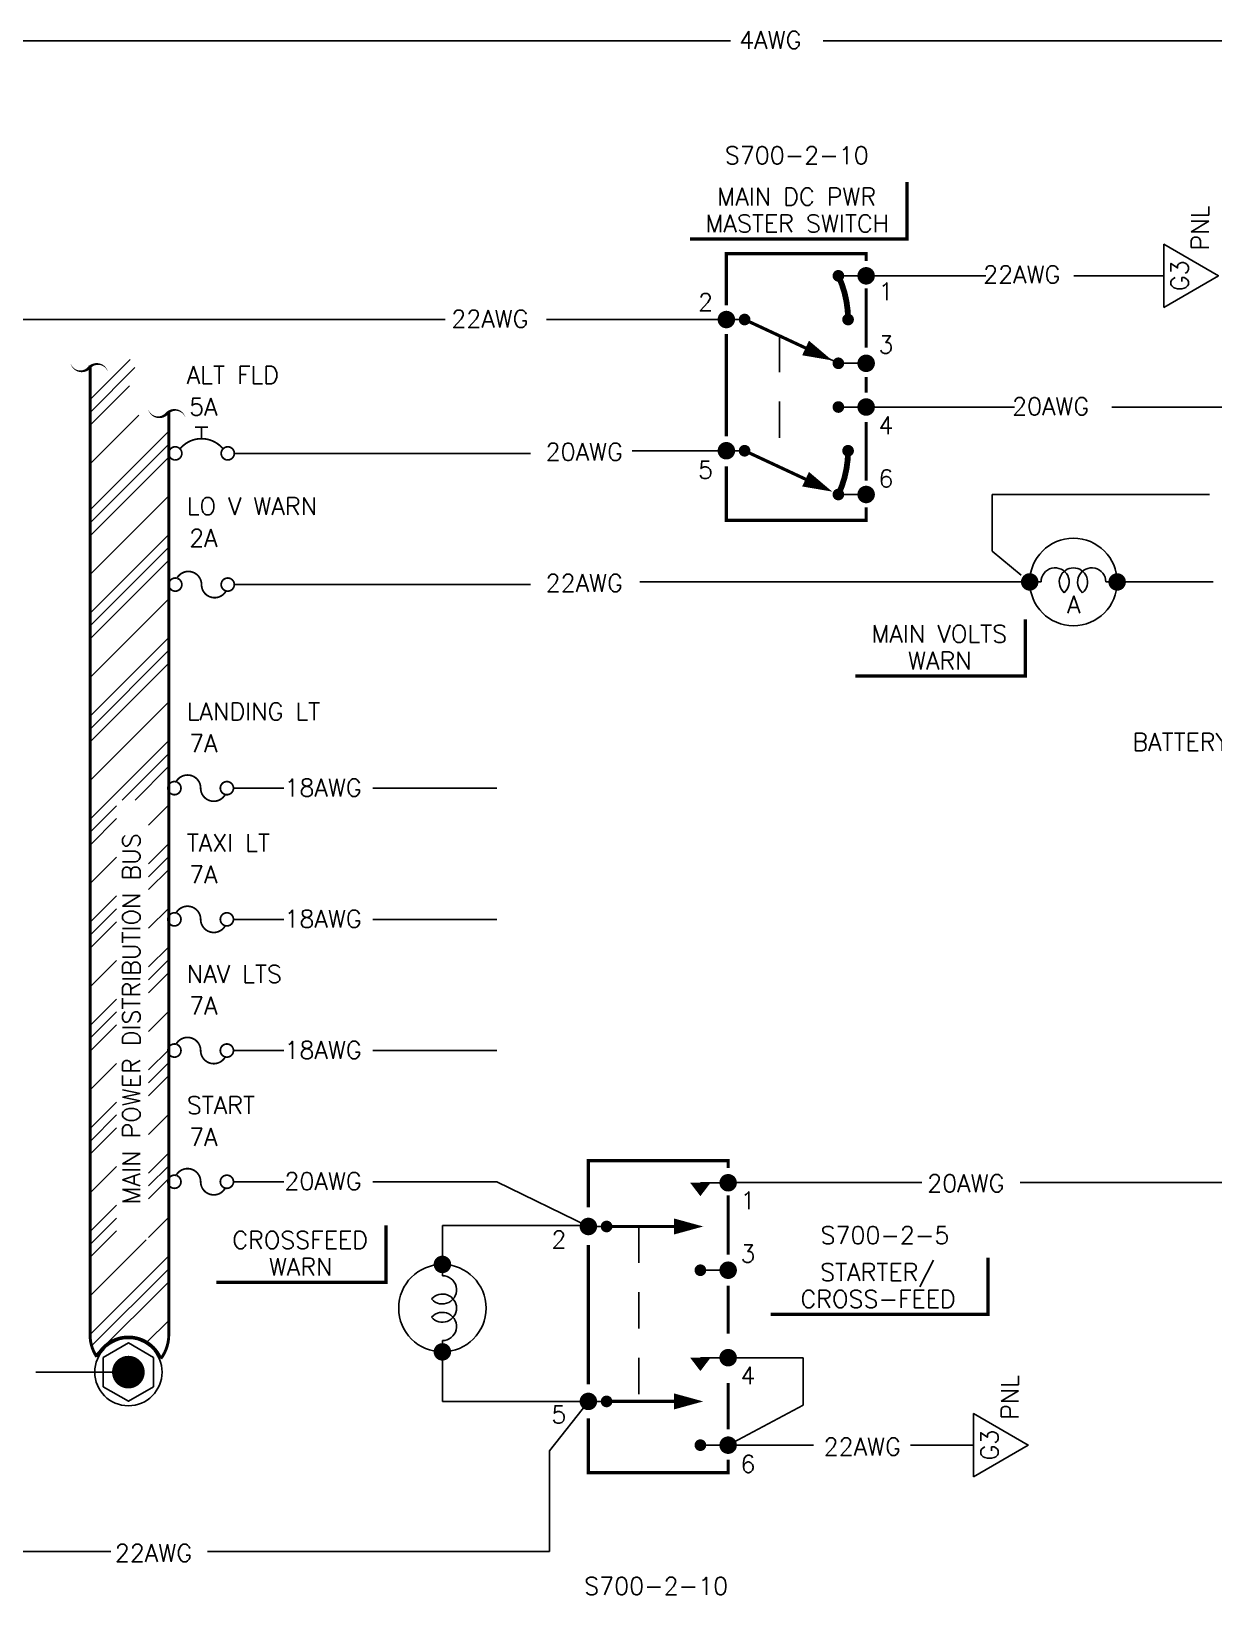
# Model space of a CAD drawing. Extents: x 1 to 15, y -1.3 to 8.4.
# Drawn here: x 4.81 to 8.86, y 2.36 to 7.72 of the extents above; entities that cross this region are included whole.
import ezdxf
from ezdxf.enums import TextEntityAlignment as Align

# ---------------------------------------------------------------- set-up
doc = ezdxf.new("R2010")
doc.units = 0
doc.header["$LTSCALE"] = 0.5
doc.header["$MEASUREMENT"] = 0
doc.linetypes.add('HIDDEN', pattern=[0.375, 0.25, -0.125])
doc.layers.get('0').update_dxf_attribs({"linetype": 'CONTINUOUS'})
doc.styles.get("Standard").update_dxf_attribs({"font": 'ROMANS.shx'})

# ---------------------------------------------------------------- blocks, each defined once
blk = doc.blocks.new('LAMP')
for p, q in [((0, 0), (0.03877701951980583, 0)), ((0.2612229804801958, 0), (0.3000000000000007, 0))]:
    blk.add_line(p, q)
for points in [[(-0.01499999999999968, 0, 0.03, 0.03, 1), (0.01499999999999968, 0, 0.03, 0.03, 1)], [(0.285000000000001, 0, 0.03, 0.03, 1), (0.3150000000000004, 0, 0.03, 0.03, 1)]]:
    blk.add_lwpolyline(points, format="xyseb", close=True)
blk.add_circle((0.1500000000000004, 0), 0.15)
for centre, start, end in [((0.08719172867000857, 0), 180, 49.56020690844326), ((0.1500000000000004, 0), 130.4397930915567, 49.56020690844189), ((0.212808271329993, 0), 130.4397930915589, 0)]:
    blk.add_arc(centre, 0.04841470915020239, start, end)
blk = doc.blocks.new('CUTOFF')
at = {"color": 7}
blk.add_lwpolyline([(-0.1278728342885813, -0.02914608058412682, 0, 0.02, -0.591879645207404), (0, 0, 0.02, 0, 0.591879645207404), (0.1278728342885955, 0.02914608058414103, 0, 0, 0.591879645207404)], format="xyseb", dxfattribs=at)
blk = doc.blocks.new('G3')
blk.add_lwpolyline([(-0.1081406414737565, 0), (3.552713678800501e-15, -0.1873050853956357), (0.1081406414737565, 0)], close=True)
blk.add_text('G3', height=0.06).set_placement((0.0003153238489126409, -0.08411461235873219), align=Align.CENTER)
at = {"color": 7}
blk.add_text('PNL', height=0.06, dxfattribs=at).set_placement((0.08662204258197725, -0.1538676987564243))
blk = doc.blocks.new('FUSE')
blk.add_lwpolyline([(0.1404259733037172, -0.03625724772812688, 0.01, 0.01, -729.2147678623838), (0.1406250000000036, -0.03630921887069505, 0.01, 0.01, -0.7745966692415445), (0, 0, 0.01, 0.01, 0.7745966692414826), (-0.1406250000000036, 0.03630921887069505, 0.01, 0.01, 55.55771820439573), (-0.1380376597728556, 0.03554085559310494, 0.01, 0.01, 55.55771820439573)], format="xyseb")
blk = doc.blocks.new('CB')
for points in [[(-0.1875, 0.1499999999999986, 0.01, 0.01, 0), (-0.1125000000000007, 0.1499999999999986, 0.01, 0.01, 0)], [(-0.1500000000000021, 0.08409902576697448, 0.01, 0.01, 0), (-0.1500000000000021, 0.1499999999999986, 0.01, 0.01, 0)], [(-0.3047399613886519, -0.03719923071831133, 0.01, 0.01, 273.9696988207883), (-0.3052825490245326, -0.0371260646420204, 0.01, 0.01, 273.9696988207883)], [(-0.02704903082498689, 0.02597306164975421, 0.01, 0.01, 0.4727572666355321), (-0.2729509691754153, 0.02597306164926749, 0.01, 0.01, 0.4727572666355321)], [(-0.005842398127015258, -0.03704208935961262, 0.01, 0.01, 692.0208592420624), (-0.006056408857205042, -0.03700770070883053, 0.01, 0.01, 692.0208592420624)]]:
    blk.add_lwpolyline(points, format="xyseb")

msp = doc.modelspace()

# ---------------------------------------------------------------- linework, layer by layer
at = {"color": 7}
for p, q in [((4.359513748405552, 7.691096162940395), (7.205929545390466, 7.691096162940395)), ((7.523949177140649, 7.691096162940395), (13.69392320015747, 7.691096162940395)), ((8.081899990311816, 6.884787589783135), (7.692441936810352, 6.884787589783135)), ((8.692659345018633, 6.884787589783135), (8.383938954017209, 6.884787589783135)), ((6.226629846743682, 6.734826565335394), (3.559846863473988, 6.734826565335394)), ((7.191742296465845, 6.734826565335394), (6.574973802950629, 6.734826565335394)), ((7.689975708689742, 6.434787589783133), (8.180325095380196, 6.434787589783133)), ((8.514629339594263, 6.434787589783133), (9.784532391486591, 6.434787589783133)), ((6.519488255811387, 6.27580831731534), (5.502164940373261, 6.27580831731534)), ((8.849452507332797, 6.134787589783135), (8.103703328128608, 6.134787589783135)), ((8.103703328128608, 6.134787589783135), (8.103703328128608, 5.939961239381381)), ((8.203433989894085, 5.85854183984287), (8.103703328128608, 5.939961239381381)), ((6.519488255811387, 5.825808317315337), (5.502164940373261, 5.825808317315337)), ((8.2324828410768, 5.834826565335396), (6.895044412422669, 5.834826565335396)), ((8.2324828410768, 5.834826565335396), (8.00092549779108, 5.834826565335395)), ((8.861806990636397, 5.834826565335396), (8.532482841076801, 5.834826565335396)), ((5.67308168480344, 5.127614075220032), (5.499214178878132, 5.127614075220032)), ((6.404579560362352, 5.127614075220032), (5.979177750081474, 5.127614075220032)), ((5.67308168480344, 4.677614075220033), (5.499214178878132, 4.677614075220033)), ((6.404579560362352, 4.677614075220032), (5.979177750081474, 4.677614075220033)), ((5.67308168480344, 4.227614075220033), (5.499214178878132, 4.227614075220033)), ((6.404579560362352, 4.227614075220032), (5.979177750081474, 4.227614075220033)), ((5.67308168480344, 3.777614075220033), (5.499214178878132, 3.777614075220033)), ((6.404579560362352, 3.777614075220032), (5.979177750081474, 3.777614075220033)), ((6.718263829716468, 3.624189006412324), (6.404579560362352, 3.777614075220032)), ((6.726950093508597, 3.627614075220032), (6.217442356827105, 3.627614075220032)), ((6.217442356827105, 3.494113547083352), (6.217442356827105, 3.627614075220032)), ((6.217442356827105, 3.194113547083351), (6.217442356827112, 3.024189006412326)), ((7.197835220851287, 3.174150030860067), (7.455547587926821, 3.174150030860067)), ((7.455547587926821, 3.010853407919322), (7.455547587926821, 3.174150030860067)), ((4.822578991687545, 3.124632679042969), (5.153806751121939, 3.124632679042969)), ((6.718263829716468, 3.024189006412326), (6.217442356827112, 3.024189006412326)), ((6.718263829716468, 3.024189006412326), (6.585227281570949, 2.854632679042966)), ((7.197835220851287, 2.87415003086007), (7.455547587926821, 3.010853407919322)), ((6.585227281570949, 2.854632679042966), (6.585227281570949, 2.509067910328286)), ((7.197835220851287, 2.87415003086007), (7.490623531235995, 2.87415003086007)), ((7.823844992673108, 2.87415003086007), (8.040146643079664, 2.87415003086007)), ((3.854652642293955, 2.509067910328286), (5.07946197414536, 2.509067910328286)), ((5.410984426557794, 2.509067910328286), (6.585227281570949, 2.509067910328286))]:
    msp.add_line(p, q, dxfattribs=at)
for p, q in [((7.576042144134744, 6.884787589783135), (7.671313687600664, 6.884787589783135)), ((7.254282522716762, 6.734826565335394), (7.176742296465845, 6.734826565335394)), ((7.576042144134744, 6.584787589783138), (7.254282522716762, 6.734826565335394)), ((7.576042144134744, 6.584787589783138), (7.671313687600664, 6.584787589783138)), ((7.576042144134744, 6.434787589783133), (7.671313687600664, 6.434787589783133)), ((7.191742296465845, 6.284826565335392), (6.868886083147762, 6.284826565335392)), ((7.254282522716762, 6.284826565335392), (7.176742296465845, 6.284826565335392)), ((7.576042144134744, 6.134787589783135), (7.671313687600664, 6.134787589783135)), ((7.102563677385367, 3.774150030860065), (7.197835220851287, 3.774150030860065)), ((7.862198868932353, 3.775598818249653), (7.19382962196392, 3.775598818249653)), ((11.12103459439683, 3.775598818249653), (8.199846844901861, 3.775598818249653)), ((6.780804055967392, 3.624189006412324), (6.703263829716468, 3.624189006412324)), ((7.102563677385367, 3.474150030860068), (7.197835220851287, 3.474150030860068)), ((7.102563677385367, 3.174150030860067), (7.197835220851287, 3.174150030860067)), ((6.780804055967392, 3.024189006412326), (6.703263829716468, 3.024189006412326)), ((7.102563677385367, 2.87415003086007), (7.197835220851287, 2.87415003086007))]:
    msp.add_line(p, q)
at = {"color": 7, "linetype": 'HIDDEN'}
for p, q in [((7.373907340105296, 6.679044596881729), (7.373907340105296, 6.229044596881726)), ((6.891556681777059, 3.624184914891439), (6.891556681777059, 3.029761021987335))]:
    msp.add_line(p, q, dxfattribs=at)
at = {"color": 0}
for p, q in [((5.008653680316888, 6.46052910180302), (5.14606111502574, 6.59793653651187)), ((5.008653680316888, 6.416334927978861), (5.162423843530123, 6.570105091192096)), ((5.008653680316888, 6.372140754154701), (5.144328553699173, 6.507815627536987)), ((5.008653680316888, 6.239558232682223), (5.176188766627428, 6.407093318992764)), ((5.008653680316888, 6.081650572611358), (5.278651952316613, 6.351648844611082)), ((5.008653680316888, 6.037456398787199), (5.278651952316613, 6.307454670786923)), ((5.008653680316888, 5.99326222496304), (5.278651952316613, 6.263260496962763)), ((5.008653680316888, 5.860679703490562), (5.278651952316613, 6.130677975490286)), ((5.008653680316888, 5.728097182018084), (5.278651952316613, 5.998095454017809)), ((5.008653680316888, 5.683903008193925), (5.278651952316613, 5.95390128019365)), ((5.008653680316888, 5.639708834369766), (5.278651952316613, 5.90970710636949)), ((5.008653680316888, 5.507126312897288), (5.278651952316613, 5.777124584897013)), ((5.008653680316888, 5.37454379142481), (5.278651952316613, 5.644542063424535)), ((5.008653680316888, 5.330349617600651), (5.278651952316613, 5.600347889600376)), ((5.008653680316888, 5.286155443776492), (5.278651952316613, 5.556153715776217)), ((5.008653680316888, 5.153572922304014), (5.278651952316613, 5.423571194303739)), ((5.008653680316888, 5.020990400831536), (5.278651952316613, 5.290988672831261)), ((5.118618112111516, 5.086760658802006), (5.278651952316613, 5.246794499007102)), ((5.162812285935676, 5.086760658802006), (5.278651952316613, 5.202600325182943)), ((5.008653680316888, 4.976796227007378), (5.099173328610906, 5.067315875301396)), ((5.209259268949205, 5.000625120343059), (5.278651952316613, 5.070017803710465)), ((5.008653680316888, 4.932602053183218), (5.099173328610906, 5.023121701477236)), ((5.209259268949205, 4.868042598870582), (5.278651952316613, 4.937435282237987)), ((5.008653680316888, 4.80001953171074), (5.099173328610906, 4.890539180004758)), ((5.209259268949205, 4.823848425046422), (5.278651952316613, 4.893241108413829)), ((5.209259268949205, 4.779654251222263), (5.278651952316613, 4.849046934589669)), ((5.008653680316888, 4.667437010238263), (5.099173328610906, 4.757956658532281)), ((5.008653680316888, 4.623242836414104), (5.099173328610906, 4.713762484708122)), ((5.008653680316888, 4.579048662589944), (5.099173328610906, 4.669568310883962)), ((5.209259268949205, 4.647071729749785), (5.278651952316613, 4.716464413117191)), ((5.209259268949205, 4.514489208277308), (5.278651952316613, 4.583881891644714)), ((5.008653680316888, 4.446466141117467), (5.099173328610906, 4.536985789411485)), ((5.209259268949205, 4.470295034453148), (5.278651952316613, 4.539687717820555)), ((5.209259268949205, 4.426100860628989), (5.278651952316613, 4.495493543996395)), ((5.008653680316888, 4.313883619644989), (5.099173328610906, 4.404403267939007)), ((5.008653680316888, 4.26968944582083), (5.099173328610906, 4.360209094114848)), ((5.209259268949205, 4.293518339156511), (5.278651952316613, 4.362911022523918)), ((5.008653680316888, 4.225495271996671), (5.099173328610906, 4.316014920290689)), ((5.008653680316888, 4.092912750524193), (5.099173328610906, 4.183432398818211)), ((5.209259268949205, 4.160935817684034), (5.278651952316613, 4.23032850105144)), ((5.209259268949205, 4.116741643859875), (5.278651952316613, 4.186134327227281)), ((5.209259268949205, 4.072547470035715), (5.278651952316613, 4.141940153403122)), ((5.008653680316888, 3.960330229051715), (5.099173328610906, 4.050849877345733)), ((5.008653680316888, 3.916136055227556), (5.099173328610906, 4.006655703521574)), ((5.209259268949205, 3.939964948563238), (5.278651952316613, 4.009357631930644)), ((5.008653680316888, 3.871941881403397), (5.099173328610906, 3.962461529697415)), ((5.209259268949205, 3.807382427090761), (5.278651952316613, 3.876775110458166)), ((5.008653680316888, 3.739359359930919), (5.099173328610906, 3.829879008224937)), ((5.209259268949205, 3.763188253266601), (5.278651952316613, 3.832580936634008)), ((5.209259268949205, 3.718994079442441), (5.278651952316613, 3.788386762809848)), ((5.008653680316888, 3.606776838458441), (5.099173328610906, 3.697296486752459)), ((5.008653680316888, 3.562582664634283), (5.099173328610906, 3.653102312928301)), ((5.209259268949205, 3.586411557969964), (5.278651952316613, 3.65580424133737)), ((5.008653680316888, 3.518388490810123), (5.099173328610906, 3.608908139104141)), ((5.008653680316888, 3.385805969337645), (5.200949961843849, 3.578102250864605)), ((5.008653680316888, 3.253223447865168), (5.278651952316613, 3.523221719864893)), ((5.014034994750757, 3.214410588474877), (5.278651952316613, 3.479027546040734)), ((5.02737592278867, 3.183557342688631), (5.278651952316613, 3.434833372216574)), ((5.203561568373113, 3.227160466800595), (5.278651952316613, 3.302250850744096))]:
    msp.add_line(p, q, dxfattribs=at)
for points in [[(7.811916777705759, 7.206153987637979, 0, 0, 0), (7.06702982432258, 7.206153987637979, 0, 0, 0), (7.06702982432258, 7.011288646873002, 0.01125, 0.01125, 0), (7.811916777705759, 7.011288646873002, 0.01125, 0.01125, 0)], [(7.566042144134746, 6.884787589783135, 0.02, 0.02, 1), (7.586042144134742, 6.884787589783135, 0.02, 0.02, 1)], [(7.656313687600663, 6.884787589783135, 0.03, 0.03, 1), (7.686313687600665, 6.884787589783135, 0.03, 0.03, 1)], [(7.176742296465845, 6.734826565335394, 0.03, 0.03, 1), (7.206742296465846, 6.734826565335394, 0.03, 0.03, 1)], [(7.244282522716771, 6.734826565335394, 0.02, 0.02, 1), (7.264282522716767, 6.734826565335394, 0.02, 0.02, 1)], [(7.599272047672722, 6.734826565335394, 0.02, 0.02, 1), (7.619272047672723, 6.734826565335394, 0.02, 0.02, 1)], [(7.566042144134746, 6.584787589783138, 0.02, 0.02, 1), (7.586042144134742, 6.584787589783138, 0.02, 0.02, 1)], [(7.656313687600663, 6.584787589783138, 0.03, 0.03, 1), (7.686313687600665, 6.584787589783138, 0.03, 0.03, 1)], [(7.566042144134746, 6.434787589783133, 0.02, 0.02, 1), (7.586042144134742, 6.434787589783133, 0.02, 0.02, 1)], [(7.656313687600663, 6.434787589783133, 0.03, 0.03, 1), (7.686313687600665, 6.434787589783133, 0.03, 0.03, 1)], [(7.176742296465845, 6.284826565335392, 0.03, 0.03, 1), (7.206742296465846, 6.284826565335392, 0.03, 0.03, 1)], [(7.244282522716771, 6.284826565335392, 0.02, 0.02, 1), (7.264282522716767, 6.284826565335392, 0.02, 0.02, 1)], [(7.599272040642802, 6.284755917642342, 0.02, 0.02, 1), (7.619272040642802, 6.284755917642342, 0.02, 0.02, 1)], [(7.566042144134746, 6.134787589783135, 0.02, 0.02, 1), (7.586042144134742, 6.134787589783135, 0.02, 0.02, 1)], [(7.656313687600663, 6.134787589783135, 0.03, 0.03, 1), (7.686313687600665, 6.134787589783135, 0.03, 0.03, 1)], [(8.217232497340868, 5.706768813247042, 0, 0, 0), (7.634723777516941, 5.706768813247042, 0, 0, 0), (7.634723777516941, 5.511903472482064, 0.01125, 0.01125, 0), (8.217232497340868, 5.511903472482064, 0.01125, 0.01125, 0)], [(7.182835220851286, 3.774150030860065, 0.03, 0.03, 1), (7.212835220851288, 3.774150030860065, 0.03, 0.03, 1)], [(6.703263829716468, 3.624189006412324, 0.03, 0.03, 1), (6.733263829716469, 3.624189006412324, 0.03, 0.03, 1)], [(6.024301568550593, 3.627674046369529, 0, 0, 0), (5.441792848726665, 3.627674046369529, 0, 0, 0), (5.441792848726665, 3.432808705604552, 0.01125, 0.01125, 0), (6.024301568550593, 3.432808705604552, 0.01125, 0.01125, 0)], [(6.771692026939105, 3.620069427915965, 0.02, 0.02, 1), (6.78991608499568, 3.628308584908682, 0.02, 0.02, 1)], [(7.092563677385369, 3.474150030860068, 0.02, 0.02, 1), (7.112563677385365, 3.474150030860068, 0.02, 0.02, 1)], [(7.182835220851286, 3.474150030860068, 0.03, 0.03, 1), (7.212835220851288, 3.474150030860068, 0.03, 0.03, 1)], [(8.089157188122767, 3.517460417847843, 0, 0, 0), (7.344270234739581, 3.517460417847843, 0, 0, 0), (7.344270234739581, 3.322595077082866, 0.01125, 0.01125, 0), (8.089157188122767, 3.322595077082866, 0.01125, 0.01125, 0)], [(7.182835220851286, 3.174150030860067, 0.03, 0.03, 1), (7.212835220851288, 3.174150030860067, 0.03, 0.03, 1)], [(6.703263829716468, 3.024189006412326, 0.03, 0.03, 1), (6.733263829716469, 3.024189006412326, 0.03, 0.03, 1)], [(6.771692026939105, 3.020069427915969, 0.02, 0.02, 1), (6.78991608499568, 3.028308584908684, 0.02, 0.02, 1)], [(7.182835220851286, 2.87415003086007, 0.03, 0.03, 1), (7.212835220851288, 2.87415003086007, 0.03, 0.03, 1)], [(7.092563677385369, 2.87415003086007, 0.02, 0.02, 1), (7.112563677385365, 2.87415003086007, 0.02, 0.02, 1)]]:
    msp.add_lwpolyline(points, format="xyseb", close=True)
for points in [[(7.191742296465845, 6.783988796473485, 0.0110390673, 0.0110390673, 0), (7.191742296465845, 6.960622578338649, 0.0110390673, 0.0110390673, 0), (7.671313687600664, 6.960622578338649, 0.0110390673, 0.0110390673, 0), (7.671313687600664, 6.935969476903322, 0.0110390673, 0.0110390673, 0)], [(7.609272047672722, 6.734826565335394, 0.02, 0.02, 0.1094674618432523), (7.57604214413475, 6.884787589783118, 0.02, 0.02, 0.1094674618432523)], [(7.671313687600664, 6.842099056637833, 0.0110390673, 0.0110390673, 0), (7.671313687600664, 6.638713146062605, 0.0110390673, 0.0110390673, 0)], [(7.254282522716762, 6.734826565335394, 0.0110390673, 0.0110390673, 0), (7.49353215749383, 6.623262628428064, 0.0110390673, 0.0110390673, 0)], [(7.191742296465845, 6.334751785202924, 0.0110390673, 0.0110390673, 0), (7.191742296465845, 6.685648356195349, 0.0110390673, 0.0110390673, 0)], [(7.554971908447923, 6.594612802043036, 0, 0.05519533649999999, 0), (7.463436361507197, 6.637296528574899, 0.05519533649999999, 0.05519533649999999, 0)], [(7.671313687600664, 6.538137695778152, 0.0110390673, 0.0110390673, 0), (7.671313687600664, 6.484497455626444, 0.0110390673, 0.0110390673, 0)], [(7.671313687600664, 6.383922005341992, 0.0110390673, 0.0110390673, 0), (7.671313687600664, 6.182771104773087, 0.0110390673, 0.0110390673, 0)], [(7.254282522716762, 6.284826565335392, 0.0110390673, 0.0110390673, 0), (7.49353215749383, 6.173262628428061, 0.0110390673, 0.0110390673, 0)], [(7.576012293500792, 6.134801509362348, 0.02, 0.02, 0.1094674618432523), (7.609272040642802, 6.284755917642342, 0.02, 0.02, 0.1094674618432523)], [(7.191742296465845, 6.231941324912155, 0.0110390673, 0.0110390673, 0), (7.191742296465845, 6.046367503021697, 0.0110390673, 0.0110390673, 0), (7.671313687600664, 6.046367503021697, 0.0110390673, 0.0110390673, 0), (7.671313687600664, 6.090248212480708, 0.0110390673, 0.0110390673, 0)], [(7.554971908447923, 6.144612802043033, 0, 0.05519533649999999, 0), (7.463436361507197, 6.187296528574896, 0.05519533649999999, 0.05519533649999999, 0)], [(6.718263829716468, 3.689568133659249, 0.0110390673, 0.0110390673, 0), (6.718263829716468, 3.849985019415579, 0.0110390673, 0.0110390673, 0), (7.197835220851287, 3.849985019415579, 0.0110390673, 0.0110390673, 0), (7.197835220851287, 3.825331917980252, 0.0110390673, 0.0110390673, 0)], [(7.197835220851287, 3.731461497714763, 0.0110390673, 0.0110390673, 0), (7.197835220851287, 3.528075587139535, 0.0110390673, 0.0110390673, 0)], [(7.112578084423147, 3.624176749724443, 0, 0.05519533649999999, 0), (7.011579783197517, 3.624180480892489, 0.05519533649999999, 0.05519533649999999, 0)], [(6.780804055967392, 3.624189006412323, 0.0110390673, 0.0110390673, 0), (7.044786819920104, 3.624179254128942, 0.0110390673, 0.0110390673, 0)], [(6.718263829716468, 3.08240134703548, 0.0110390673, 0.0110390673, 0), (6.718263829716468, 3.560846375329261, 0.0110390673, 0.0110390673, 0)], [(7.197835220851287, 3.421359079919798, 0.0110390673, 0.0110390673, 0), (7.197835220851287, 3.256594946549296, 0.0110390673, 0.0110390673, 0)], [(7.197835220851287, 3.086916265114315, 0.0110390673, 0.0110390673, 0), (7.197835220851287, 2.928075587139537, 0.0110390673, 0.0110390673, 0)], [(6.780804055967392, 3.024189006412326, 0.0110390673, 0.0110390673, 0), (7.044786819920104, 3.024179254128946, 0.0110390673, 0.0110390673, 0)], [(7.112578084423147, 3.024176749724447, 0, 0.05519533649999999, 0), (7.011579783197517, 3.024180480892491, 0.05519533649999999, 0.05519533649999999, 0)], [(6.718263829716468, 2.965666780865091, 0.0110390673, 0.0110390673, 0), (6.718263829716468, 2.780092958974633, 0.0110390673, 0.0110390673, 0), (7.197835220851287, 2.780092958974633, 0.0110390673, 0.0110390673, 0), (7.197835220851287, 2.823973668433643, 0.0110390673, 0.0110390673, 0)]]:
    msp.add_lwpolyline(points, format="xyseb")
at = {"color": 7}
for points in [[(5.278651952316613, 6.417787879040125, 0.01, 0.01, 0), (5.278651952316613, 3.252146341457861, 0.01, 0.01, -0.1629412427891178), (5.251442303389267, 3.17086784985427, 0.01, 0.01, 0.6474322707957655), (5.03144932461476, 3.177078750777264, 0.01, 0.01, -0.1484864543589288), (5.008653680316888, 3.252146341457861, 0.01, 0.01, 0), (5.008653680316888, 6.577771815304883, 0.01, 0.01, -1)], [(7.102563677385367, 3.774150030860065, 0.07, 0, 0), (7.102563677385367, 3.72825068971059, 0, 0, 0)], [(7.102563677385367, 3.174150030860067, 0.07, 0, 0), (7.102563677385367, 3.128250689710592, 0, 0, 0)]]:
    msp.add_lwpolyline(points, format="xyseb", dxfattribs=at)
msp.add_lwpolyline([(5.22660944541588, 3.074659185932441), (5.140052816316766, 3.024685692821921), (5.053496187217645, 3.074659185932441), (5.053496187217645, 3.174606172153483), (5.140052816316766, 3.224579665264011), (5.22660944541588, 3.174606172153483)], close=True, dxfattribs=at)
msp.add_lwpolyline([(5.11205281631676, 3.124632679042969, 0.05599999999999999, 0.05599999999999999, -1), (5.168052816316765, 3.124632679042969, 0.05599999999999999, 0.05599999999999999, -1)], format="xyseb", close=True, dxfattribs=at)
msp.add_circle((5.140052816316766, 3.124632679042969), 0.1154088387988257, dxfattribs=at)

# ---------------------------------------------------------------- block references
at = {"color": 7, "rotation": 90}
for name, p in [('G3', (8.692659345018633, 6.884787589783135)), ('LAMP', (6.217442356827105, 3.194113547083351)), ('G3', (8.040146643079664, 2.87415003086007))]:
    msp.add_blockref(name, p, dxfattribs=at)
at = {"color": 7, "xscale": -0.5, "yscale": 0.5, "zscale": 0.5, "rotation": 180}
for p in [(5.005697614616293, 6.569890594839485), (5.272024867669911, 6.412275482555629)]:
    msp.add_blockref('CUTOFF', p, dxfattribs=at)
at = {"color": 7, "xscale": 0.6, "yscale": 0.6, "zscale": 0.6}
for name, p in [('CB', (5.480975916512123, 6.275808317315322)), ('FUSE', (5.390975916511999, 5.825808317315269)), ('FUSE', (5.38802515501687, 5.127614075219965)), ('FUSE', (5.38802515501687, 4.677614075219966)), ('FUSE', (5.38802515501687, 4.227614075219965)), ('FUSE', (5.38802515501687, 3.777614075219965))]:
    msp.add_blockref(name, p, dxfattribs=at)
at = {"color": 7, "xscale": -1, "rotation": 180}
msp.add_blockref('LAMP', (8.2324828410768, 5.834826565335396), dxfattribs=at)

# ---------------------------------------------------------------- texts
for s, height, p in [('4AWG', 0.05999961599994003, (7.23592671737571, 7.663574013650573)), ('22AWG', 0.05999961599994003, (8.072653740433493, 6.859532316568986)), ('22AWG', 0.05999961599994003, (6.247919338335796, 6.707304416045572)), ('ALT FLD', 0.06, (5.340465789008908, 6.51469260167554)), ('5A', 0.06, (5.348854574783394, 6.405731754669437)), ('20AWG', 0.05999961599994003, (8.17180136549514, 6.407265440493317)), ('20AWG', 0.05999961599994003, (6.57169083232994, 6.251095193230141)), ('LO V WARN', 0.06, (5.340465789008908, 6.064692601675544)), ('2A', 0.06, (5.348854574783394, 5.955731754669435)), ('22AWG', 0.05999961599994003, (6.57169083232994, 5.801095193230138)), ('LANDING LT', 0.06, (5.340465789008908, 5.360289136764782)), ('7A', 0.06, (5.348854574783394, 5.25132828975868)), ('BATTERY TEMP', 0.06, (8.584727379997139, 5.255705627371254)), ('18AWG', 0.05999961599994003, (5.675334876971119, 5.099399764288504)), ('TAXI LT', 0.06, (5.340465789008908, 4.910289136764783)), ('7A', 0.06, (5.348854574783394, 4.801328289758681)), ('18AWG', 0.05999961599994003, (5.675334876971119, 4.649399764288505)), ('NAV LTS', 0.06, (5.340465789008908, 4.460289136764783)), ('7A', 0.06, (5.348854574783394, 4.351328289758681)), ('18AWG', 0.05999961599994003, (5.675334876971119, 4.199399764288505)), ('START', 0.06, (5.340465789008908, 4.010289136764783)), ('7A', 0.06, (5.348854574783394, 3.901328289758681)), ('20AWG', 0.05999961599994003, (5.675334876971119, 3.749399764288505)), ('20AWG', 0.05999961599994003, (7.880822677921826, 3.742210536128011)), ('22AWG', 0.05999961599994003, (7.525473966718833, 2.839239271459789)), ('22AWG', 0.05999961599994003, (5.093775736905071, 2.474061277978818))]:
    msp.add_text(s, height=height).set_placement(p)
at = {"color": 7}
for s, height, p in [('S700-2-10', 0.05999999999994002, (7.433101885350764, 7.268161601465007)), ('MAIN DC PWR', 0.05999999999994002, (7.433101885350764, 7.12619702053173)), ('MASTER SWITCH', 0.05999999999994002, (7.435241666836687, 7.034125030106697)), ('A', 0.06, (8.383637413519136, 5.727664151190287)), ('MAIN VOLTS', 0.05999999999994002, (7.922225725532579, 5.626811846140793)), ('WARN', 0.05999999999994002, (7.924365507018509, 5.53473985571576)), ('CROSSFEED', 0.05999999999994002, (5.729294796742304, 3.547717079263281)), ('S700-2-5', 0.06, (7.735675096814388, 3.56439492411052)), ('WARN', 0.05999999999994002, (5.731434578228233, 3.455645088838248)), ('STARTER/', 0.05999999999994002, (7.710342295767765, 3.437503450741595)), ('CROSS-FEED', 0.05999999999994002, (7.712482077253695, 3.345431460316561)), ('S700-2-10', 0.05999999999994002, (6.95075122702252, 2.361162684058461))]:
    msp.add_text(s, height=height, dxfattribs=at).set_placement(p, align=Align.CENTER)
for s, p in [('2', (7.120194432902535, 6.764485081843693)), ('1', (7.739410248818556, 6.800957885861029)), ('3', (7.739410248818556, 6.618593865774356)), ('4', (7.739410248818556, 6.342262003359279)), ('5', (7.120194432902535, 6.189313545049215)), ('6', (7.739410248818556, 6.159897983272606)), ('1', (7.265931782069186, 3.683218784697447)), ('2', (6.617087755289196, 3.549248594356433)), ('3', (7.265931782069186, 3.500854764610773)), ('4', (7.265931782069186, 3.083218784697449)), ('5', (6.617087755289196, 2.949248594356437)), ('6', (7.265931782069186, 2.779739292000288))]:
    msp.add_text(s, height=0.06).set_placement(p, align=Align.CENTER)
msp.add_text('MAIN POWER DISTRIBUTION BUS', height=0.05999999999994002, rotation=90).set_placement((5.180110637765756, 4.336319469441223), align=Align.CENTER)

doc.saveas('drawing.dxf')
